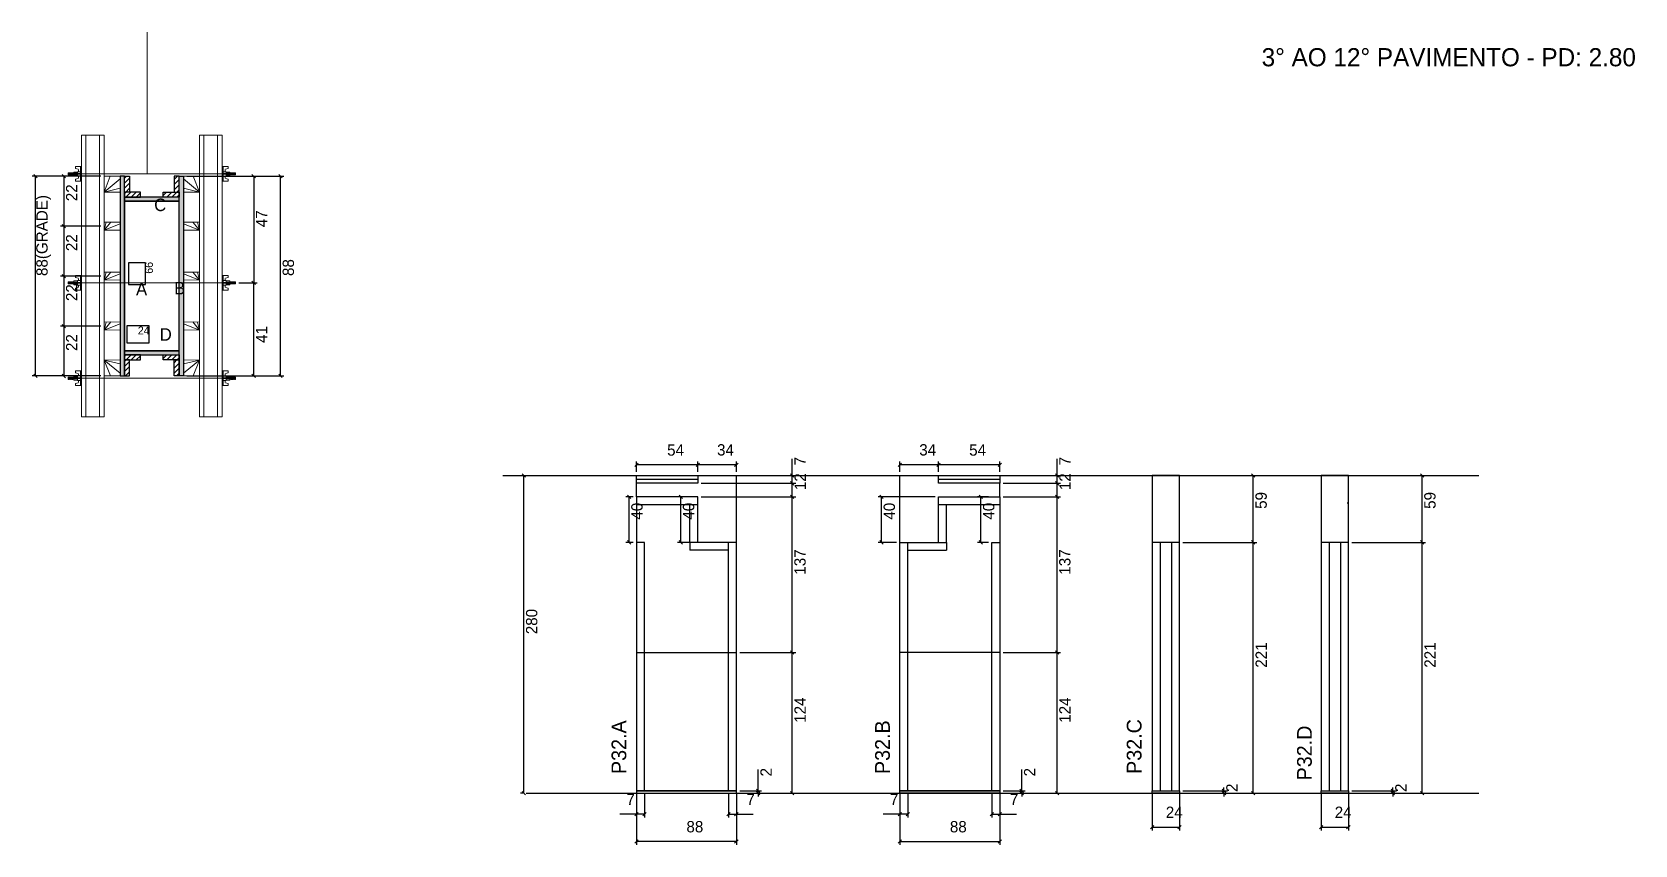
# Model space of a CAD drawing. Header units: metres. Extents: x 2672 to 4085, y 1735 to 2451.
import ezdxf

# ---------------------------------------------------------------- set-up
doc = ezdxf.new("R2010")
doc.units = ezdxf.units.M
for name, color, linetype in [('CHAPA', 7, 'Continuous'), ('COTA', 7, 'Continuous'), ('Hachura', 7, 'Continuous'), ('Madeira', 7, 'Continuous'), ('NIVEL 2° PAV.', 7, 'Continuous'), ('NOMENCLATURA', 7, 'Continuous'), ('Nível', 7, 'Continuous'), ('Painéis', 7, 'Continuous'), ('Perfil Metálico', 7, 'Continuous'), ('SARR_2.2x7', 7, 'Continuous'), ('SARRAFO', 7, 'Continuous'), ('Texto Seção', 7, 'Continuous'), ('TEXTO_GERAL', 7, 'Continuous')]:
    doc.layers.add(name, color=color, linetype=linetype)

msp = doc.modelspace()

# ---------------------------------------------------------------- hatches: boundary and pattern name
at = {"layer": 'COTA'}
h = msp.add_hatch(dxfattribs=at)
h.set_pattern_fill('AR-CONC')
h.paths.add_polyline_path([(3659.2, 2001.4), (3683.2, 2001.4), (3683.2, 2060.4), (3659.2, 2060.4), (3659.2, 2001.4)])
h = msp.add_hatch(dxfattribs=at)
h.set_pattern_fill('AR-CONC')
h.paths.add_polyline_path([(3808.1, 2001.4), (3832.1, 2001.4), (3832.1, 2060.4), (3808.1, 2060.4), (3808.1, 2001.4)])
at = {"layer": 'Hachura'}
h = msp.add_hatch(color=7, dxfattribs=at)
h.dxf.hatch_style = 1
h.paths.add_polyline_path([(2753.5, 2324.1), (2749.5, 2324.1), (2749.5, 2148.1), (2753.5, 2148.1), (2753.5, 2324.1)])
h = msp.add_hatch(dxfattribs=at)
h.set_pattern_fill('ANSI31')
h.paths.add_polyline_path([(2753.5, 2310.1), (2757.9, 2310.1), (2757.9, 2324.1), (2753.5, 2324.1), (2753.5, 2310.1)])
h = msp.add_hatch(dxfattribs=at)
h.set_pattern_fill('ANSI31')
h.paths.add_polyline_path([(2801.5, 2310.1), (2797.1, 2310.1), (2797.1, 2324.1), (2801.5, 2324.1), (2801.5, 2310.1)])
h = msp.add_hatch(color=7, dxfattribs=at)
h.dxf.hatch_style = 1
h.paths.add_polyline_path([(2801.5, 2324.1), (2805.5, 2324.1), (2805.5, 2148.1), (2801.5, 2148.1), (2801.5, 2324.1)])
h = msp.add_hatch(dxfattribs=at)
h.set_pattern_fill('ANSI31')
h.paths.add_polyline_path([(2753.5, 2305.7), (2753.5, 2310.1), (2767.5, 2310.1), (2767.5, 2305.7), (2753.5, 2305.7)])
h = msp.add_hatch(color=7, dxfattribs=at)
h.dxf.hatch_style = 1
h.paths.add_polyline_path([(2801.5, 2302.1), (2801.5, 2305.7), (2753.5, 2305.7), (2753.5, 2302.1), (2801.5, 2302.1)])
h = msp.add_hatch(color=7, dxfattribs=at)
h.dxf.hatch_style = 1
h.paths.add_polyline_path([(2801.5, 2302.1), (2801.5, 2305.7), (2753.5, 2305.7), (2753.5, 2302.1), (2801.5, 2302.1)])
h = msp.add_hatch(dxfattribs=at)
h.set_pattern_fill('ANSI31')
h.paths.add_polyline_path([(2801.5, 2305.7), (2801.5, 2310.1), (2787.5, 2310.1), (2787.5, 2305.7), (2801.5, 2305.7)])
h = msp.add_hatch(color=7, dxfattribs=at)
h.dxf.hatch_style = 1
h.paths.add_polyline_path([(2801.5, 2166.5), (2801.5, 2170.1), (2753.5, 2170.1), (2753.5, 2166.5), (2801.5, 2166.5)])
h = msp.add_hatch(color=7, dxfattribs=at)
h.dxf.hatch_style = 1
h.paths.add_polyline_path([(2801.5, 2166.5), (2801.5, 2170.1), (2753.5, 2170.1), (2753.5, 2166.5), (2801.5, 2166.5)])
h = msp.add_hatch(dxfattribs=at)
h.set_pattern_fill('ANSI31')
h.paths.add_polyline_path([(2753.5, 2162.1), (2753.5, 2166.5), (2767.5, 2166.5), (2767.5, 2162.1), (2753.5, 2162.1)])
h = msp.add_hatch(dxfattribs=at)
h.set_pattern_fill('ANSI31')
h.paths.add_polyline_path([(2753.5, 2162.1), (2757.9, 2162.1), (2757.9, 2148.1), (2753.5, 2148.1), (2753.5, 2162.1)])
h = msp.add_hatch(dxfattribs=at)
h.set_pattern_fill('ANSI31')
h.paths.add_polyline_path([(2801.5, 2162.1), (2801.5, 2166.5), (2787.5, 2166.5), (2787.5, 2162.1), (2801.5, 2162.1)])
h = msp.add_hatch(dxfattribs=at)
h.set_pattern_fill('ANSI31')
h.paths.add_polyline_path([(2801.5, 2162.1), (2797.1, 2162.1), (2797.1, 2148.1), (2801.5, 2148.1), (2801.5, 2162.1)])

# ---------------------------------------------------------------- linework, layer by layer
at = {"layer": 'CHAPA', "color": 1, "lineweight": 25}
for points in [[(2753.5, 2324.1), (2749.5, 2324.1), (2749.5, 2148.1), (2753.5, 2148.1)], [(2753.5, 2324.1), (2749.5, 2324.1), (2749.5, 2148.1), (2753.5, 2148.1)], [(2801.5, 2324.1), (2805.5, 2324.1), (2805.5, 2148.1), (2801.5, 2148.1)], [(2801.5, 2324.1), (2805.5, 2324.1), (2805.5, 2148.1), (2801.5, 2148.1)], [(2801.5, 2302.1), (2801.5, 2305.7), (2753.5, 2305.7), (2753.5, 2302.1)], [(2801.5, 2302.1), (2801.5, 2305.7), (2753.5, 2305.7), (2753.5, 2302.1)], [(2801.5, 2166.5), (2801.5, 2170.1), (2753.5, 2170.1), (2753.5, 2166.5)], [(2801.5, 2166.5), (2801.5, 2170.1), (2753.5, 2170.1), (2753.5, 2166.5)]]:
    msp.add_lwpolyline(points, close=True, dxfattribs=at)
at = {"layer": 'COTA', "color": 241, "lineweight": 25}
for p, q in [((2732.5, 2324.1), (2672, 2324.1)), ((2675, 2148.1), (2675, 2324.1)), ((2732.5, 2324), (2696.9, 2324)), ((2699.9, 2324), (2699.9, 2280)), ((2808.5, 2324.1), (2893.9, 2324.1)), ((2842.5, 2324.1), (2870.3, 2324.1)), ((2867.3, 2324.1), (2867.3, 2230.1)), ((2890.9, 2148.1), (2890.9, 2324.1)), ((2732.5, 2280), (2696.9, 2280)), ((2732.5, 2280), (2696.9, 2280)), ((2699.9, 2280), (2699.9, 2236)), ((2732.5, 2236), (2696.9, 2236)), ((2732.5, 2236), (2696.9, 2236)), ((2699.9, 2236), (2699.9, 2192)), ((2854.3, 2230.1), (2870.3, 2230.1)), ((2854.3, 2230.1), (2870.3, 2230.1)), ((2867.3, 2148.1), (2867.3, 2230.1)), ((2732.5, 2192), (2696.9, 2192)), ((2732.5, 2192), (2696.9, 2192)), ((2699.9, 2192), (2699.9, 2148)), ((2732.5, 2148.1), (2672, 2148.1)), ((2732.5, 2148), (2696.9, 2148)), ((2808.5, 2148.1), (2893.9, 2148.1)), ((2842.5, 2148.1), (2870.3, 2148.1)), ((3204.7, 2041.4), (3204.7, 2053.4)), ((3258.7, 2060.4), (3292.7, 2060.4)), ((3292.7, 2001.4), (3292.7, 2060.4)), ((3436.9, 2001.4), (3436.9, 2060.4)), ((3436.9, 2060.4), (3470.9, 2060.4)), ((3524.9, 2041.4), (3524.9, 2053.4)), ((3517.9, 2001.4), (3524.9, 2001.4))]:
    msp.add_line(p, q, dxfattribs=at)
at = {"layer": 'COTA', "color": 0, "lineweight": 25}
for p, q in [((2676.5, 2322.6), (2673.5, 2325.6)), ((2701.4, 2322.5), (2698.4, 2325.5)), ((2868.8, 2322.6), (2865.8, 2325.6)), ((2892.4, 2322.6), (2889.4, 2325.6)), ((2698.4, 2281.5), (2701.4, 2278.5)), ((2701.4, 2278.5), (2698.4, 2281.5)), ((2698.4, 2237.5), (2701.4, 2234.5)), ((2701.4, 2234.5), (2698.4, 2237.5)), ((2868.8, 2228.6), (2865.8, 2231.6)), ((2865.8, 2231.6), (2868.8, 2228.6)), ((2698.4, 2193.5), (2701.4, 2190.5)), ((2701.4, 2190.5), (2698.4, 2193.5)), ((2673.5, 2149.6), (2676.5, 2146.6)), ((2698.4, 2149.5), (2701.4, 2146.5)), ((2865.8, 2149.6), (2868.8, 2146.6)), ((2889.4, 2149.6), (2892.4, 2146.6)), ((3206.2, 2071.2), (3203.2, 2068.2)), ((3257.2, 2068.2), (3260.2, 2071.2)), ((3260.2, 2071.2), (3257.2, 2068.2)), ((3291.2, 2068.2), (3294.2, 2071.2)), ((3438.4, 2071.2), (3435.4, 2068.2)), ((3469.4, 2068.2), (3472.4, 2071.2)), ((3472.4, 2071.2), (3469.4, 2068.2)), ((3523.4, 2068.2), (3526.4, 2071.2)), ((3343.5, 2058.9), (3340.5, 2061.9)), ((3343.5, 2051.9), (3340.5, 2054.9)), ((3340.5, 2054.9), (3343.5, 2051.9)), ((3576.9, 2058.9), (3573.9, 2061.9)), ((3576.9, 2051.9), (3573.9, 2054.9)), ((3573.9, 2054.9), (3576.9, 2051.9)), ((3749.8, 2058.9), (3746.8, 2061.9)), ((3898.7, 2058.9), (3895.7, 2061.9)), ((3199.7, 2039.9), (3196.7, 2042.9)), ((3245.2, 2039.9), (3242.2, 2042.9)), ((3343.5, 2039.9), (3340.5, 2042.9)), ((3340.5, 2042.9), (3343.5, 2039.9)), ((3422.2, 2039.9), (3419.2, 2042.9)), ((3509.7, 2039.9), (3506.7, 2042.9)), ((3576.9, 2039.9), (3573.9, 2042.9)), ((3573.9, 2042.9), (3576.9, 2039.9)), ((3196.7, 2002.9), (3199.7, 1999.9)), ((3242.2, 2002.9), (3245.2, 1999.9)), ((3419.2, 2002.9), (3422.2, 1999.9)), ((3506.7, 2002.9), (3509.7, 1999.9)), ((3746.8, 2002.9), (3749.8, 1999.9)), ((3749.8, 1999.9), (3746.8, 2002.9)), ((3895.7, 2002.9), (3898.7, 1999.9)), ((3898.7, 1999.9), (3895.7, 2002.9)), ((3340.5, 1905.9), (3343.5, 1902.9)), ((3343.5, 1902.9), (3340.5, 1905.9)), ((3573.9, 1905.9), (3576.9, 1902.9)), ((3576.9, 1902.9), (3573.9, 1905.9)), ((3310.4, 1783.9), (3313.4, 1780.9)), ((3313.4, 1778.9), (3310.4, 1781.9)), ((3340.5, 1781.9), (3343.5, 1778.9)), ((3542.7, 1783.9), (3545.7, 1780.9)), ((3545.7, 1778.9), (3542.7, 1781.9)), ((3573.9, 1781.9), (3576.9, 1778.9)), ((3721, 1783.9), (3724, 1780.9)), ((3724, 1778.9), (3721, 1781.9)), ((3746.8, 1781.9), (3749.8, 1778.9)), ((3869.9, 1783.9), (3872.9, 1780.9)), ((3872.9, 1778.9), (3869.9, 1781.9)), ((3895.7, 1781.9), (3898.7, 1778.9)), ((3206.2, 1763.3), (3203.2, 1760.3)), ((3210.2, 1760.3), (3213.2, 1763.3)), ((3287.2, 1763.3), (3284.2, 1760.3)), ((3291.2, 1760.3), (3294.2, 1763.3)), ((3438.4, 1763.3), (3435.4, 1760.3)), ((3442.4, 1760.3), (3445.4, 1763.3)), ((3519.4, 1763.3), (3516.4, 1760.3)), ((3523.4, 1760.3), (3526.4, 1763.3)), ((3660.7, 1752), (3657.7, 1749)), ((3681.7, 1749), (3684.7, 1752)), ((3809.6, 1752), (3806.6, 1749)), ((3830.6, 1749), (3833.6, 1752)), ((3206.2, 1739.2), (3203.2, 1736.2)), ((3291.2, 1736.2), (3294.2, 1739.2)), ((3438.4, 1739.2), (3435.4, 1736.2)), ((3523.4, 1736.2), (3526.4, 1739.2))]:
    msp.add_line(p, q, dxfattribs=at)
at = {"layer": 'COTA', "color": 180, "lineweight": 25}
for p, q in [((2772, 2247.6), (2757, 2247.6)), ((2757, 2247.6), (2757, 2228.6)), ((2772, 2228.6), (2772, 2247.6)), ((2757, 2228.6), (2772, 2228.6)), ((2775.1, 2192.1), (2755.4, 2192.1)), ((2755.4, 2192.1), (2755.4, 2177.1)), ((2775.1, 2177.1), (2775.1, 2192.1)), ((2755.4, 2177.1), (2775.1, 2177.1))]:
    msp.add_line(p, q, dxfattribs=at)
at = {"layer": 'COTA', "color": 4, "lineweight": 25}
for p, q in [((3204.7, 2063.4), (3204.7, 2072.7)), ((3258.7, 2069.7), (3204.7, 2069.7)), ((3258.7, 2063.4), (3258.7, 2072.7)), ((3258.7, 2063.4), (3258.7, 2072.7)), ((3292.7, 2069.7), (3258.7, 2069.7)), ((3292.7, 2063.4), (3292.7, 2072.7)), ((3342, 2060.4), (3342, 2075.1)), ((3436.9, 2063.4), (3436.9, 2072.7)), ((3470.9, 2069.7), (3436.9, 2069.7)), ((3470.9, 2063.4), (3470.9, 2072.7)), ((3470.9, 2063.4), (3470.9, 2072.7)), ((3524.9, 2069.7), (3470.9, 2069.7)), ((3524.9, 2063.4), (3524.9, 2072.7)), ((3575.4, 2060.4), (3575.4, 2075.1)), ((3261.7, 2053.4), (3345, 2053.4)), ((3261.7, 2053.4), (3345, 2053.4)), ((3295.7, 2060.4), (3345, 2060.4)), ((3342, 2053.4), (3342, 2060.4)), ((3342, 2041.4), (3342, 2053.4)), ((3527.9, 2060.4), (3578.4, 2060.4)), ((3527.9, 2053.4), (3578.4, 2053.4)), ((3527.9, 2053.4), (3578.4, 2053.4)), ((3575.4, 2053.4), (3575.4, 2060.4)), ((3575.4, 2041.4), (3575.4, 2053.4)), ((3686.2, 2060.4), (3751.3, 2060.4)), ((3748.3, 2001.4), (3748.3, 2060.4)), ((3835.1, 2060.4), (3900.2, 2060.4)), ((3897.2, 2001.4), (3897.2, 2060.4)), ((3201.7, 2041.4), (3195.2, 2041.4)), ((3198.2, 2001.4), (3198.2, 2041.4)), ((3255.7, 2041.4), (3240.7, 2041.4)), ((3243.7, 2001.4), (3243.7, 2041.4)), ((3261.7, 2041.4), (3345, 2041.4)), ((3261.7, 2041.4), (3345, 2041.4)), ((3342, 1904.4), (3342, 2041.4)), ((3467.9, 2041.4), (3417.7, 2041.4)), ((3420.7, 2001.4), (3420.7, 2041.4)), ((3514.9, 2041.4), (3505.2, 2041.4)), ((3508.2, 2001.4), (3508.2, 2041.4)), ((3527.9, 2041.4), (3578.4, 2041.4)), ((3527.9, 2041.4), (3578.4, 2041.4)), ((3575.4, 1904.4), (3575.4, 2041.4)), ((3201.7, 2001.4), (3195.2, 2001.4)), ((3255.7, 2001.4), (3240.7, 2001.4)), ((3433.9, 2001.4), (3417.7, 2001.4)), ((3514.9, 2001.4), (3505.2, 2001.4)), ((3686.2, 2001.4), (3751.3, 2001.4)), ((3686.2, 2001.4), (3751.3, 2001.4)), ((3748.3, 1780.4), (3748.3, 2001.4)), ((3835.1, 2001.4), (3900.2, 2001.4)), ((3835.1, 2001.4), (3900.2, 2001.4)), ((3897.2, 1780.4), (3897.2, 2001.4)), ((3295.7, 1904.4), (3345, 1904.4)), ((3295.7, 1904.4), (3345, 1904.4)), ((3342, 1780.4), (3342, 1904.4)), ((3527.9, 1904.4), (3578.4, 1904.4)), ((3527.9, 1904.4), (3578.4, 1904.4)), ((3575.4, 1780.4), (3575.4, 1904.4)), ((3311.9, 1782.4), (3311.9, 1801.2)), ((3544.2, 1782.4), (3544.2, 1801.2)), ((3295.7, 1782.4), (3314.9, 1782.4)), ((3295.7, 1780.4), (3314.9, 1780.4)), ((3295.7, 1780.4), (3345, 1780.4)), ((3311.9, 1780.4), (3311.9, 1782.4)), ((3311.9, 1780.4), (3311.9, 1777.4)), ((3527.9, 1782.4), (3547.2, 1782.4)), ((3527.9, 1780.4), (3547.2, 1780.4)), ((3527.9, 1780.4), (3578.4, 1780.4)), ((3544.2, 1780.4), (3544.2, 1782.4)), ((3544.2, 1780.4), (3544.2, 1777.4)), ((3686.2, 1782.4), (3725.5, 1782.4)), ((3686.2, 1780.4), (3725.5, 1780.4)), ((3686.2, 1780.4), (3751.3, 1780.4)), ((3722.5, 1782.4), (3722.5, 1785.4)), ((3722.5, 1780.4), (3722.5, 1782.4)), ((3722.5, 1780.4), (3722.5, 1777.4)), ((3835.1, 1782.4), (3874.4, 1782.4)), ((3835.1, 1780.4), (3874.4, 1780.4)), ((3835.1, 1780.4), (3900.2, 1780.4)), ((3871.4, 1782.4), (3871.4, 1785.4)), ((3871.4, 1780.4), (3871.4, 1782.4)), ((3871.4, 1780.4), (3871.4, 1777.4)), ((3204.7, 1779.4), (3204.7, 1734.7)), ((3204.7, 1777.4), (3204.7, 1758.8)), ((3211.7, 1779.4), (3211.7, 1758.8)), ((3285.7, 1779.4), (3285.7, 1758.8)), ((3292.7, 1779.4), (3292.7, 1734.7)), ((3292.7, 1777.4), (3292.7, 1758.8)), ((3436.9, 1779.4), (3436.9, 1734.7)), ((3436.9, 1777.4), (3436.9, 1758.8)), ((3443.9, 1779.4), (3443.9, 1758.8)), ((3517.9, 1779.4), (3517.9, 1758.8)), ((3524.9, 1779.4), (3524.9, 1734.7)), ((3524.9, 1777.4), (3524.9, 1758.8)), ((3659.2, 1779.4), (3659.2, 1747.5)), ((3683.2, 1779.4), (3683.2, 1747.5)), ((3808.1, 1779.4), (3808.1, 1747.5)), ((3832.1, 1779.4), (3832.1, 1747.5)), ((3204.7, 1761.8), (3190, 1761.8)), ((3211.7, 1761.8), (3204.7, 1761.8)), ((3285.7, 1761.8), (3292.7, 1761.8)), ((3292.7, 1761.8), (3307.4, 1761.8)), ((3436.9, 1761.8), (3422.2, 1761.8)), ((3443.9, 1761.8), (3436.9, 1761.8)), ((3517.9, 1761.8), (3524.9, 1761.8)), ((3524.9, 1761.8), (3539.7, 1761.8)), ((3292.7, 1737.7), (3204.7, 1737.7)), ((3436.9, 1737.7), (3524.9, 1737.7)), ((3659.2, 1750.5), (3683.2, 1750.5)), ((3808.1, 1750.5), (3832.1, 1750.5))]:
    msp.add_line(p, q, dxfattribs=at)
at = {"layer": 'COTA', "color": 241, "lineweight": 25}
for points in [[(3683.2, 2001.4), (3683.2, 2060.4), (3659.2, 2060.4), (3659.2, 2001.4)], [(3832.1, 2001.4), (3832.1, 2060.4), (3808.1, 2060.4), (3808.1, 2001.4)]]:
    msp.add_lwpolyline(points, dxfattribs=at)
at = {"layer": 'Hachura', "color": 0, "lineweight": 9}
for p, q in [((2715.5, 2332.5), (2710.4, 2332.5)), ((2710.4, 2332.5), (2710.4, 2330.8)), ((2714.6, 2332.5), (2714.6, 2319.6)), ((2714.6, 2332.5), (2714.6, 2327.4)), ((2714.6, 2332.4), (2715.5, 2332.4)), ((2714.6, 2332.2), (2715.5, 2332.2)), ((2714.6, 2331.8), (2715.5, 2331.8)), ((2714.6, 2331.4), (2715.5, 2331.4)), ((2715.5, 2319.6), (2715.5, 2332.5)), ((2839.5, 2319.6), (2839.5, 2332.5)), ((2839.5, 2332.5), (2844.7, 2332.5)), ((2840.5, 2332.4), (2839.5, 2332.4)), ((2840.5, 2332.2), (2839.5, 2332.2)), ((2840.5, 2331.8), (2839.5, 2331.8)), ((2840.5, 2331.4), (2839.5, 2331.4)), ((2840.4, 2332.5), (2840.4, 2319.6)), ((2840.4, 2332.5), (2840.4, 2327.4)), ((2844.7, 2332.5), (2844.7, 2330.8)), ((2704.1, 2327.1), (2703.7, 2326.8)), ((2703.7, 2326.8), (2703.7, 2325.5)), ((2704.1, 2325.2), (2703.7, 2325.5)), ((2704.4, 2327.1), (2704.1, 2327.1)), ((2704.1, 2325.2), (2704.1, 2327.1)), ((2704.7, 2325.2), (2704.1, 2326.5)), ((2704.6, 2325.1), (2704.1, 2326.2)), ((2704.1, 2325.7), (2704.4, 2325)), ((2704.1, 2325.4), (2704.2, 2325.2)), ((2704.4, 2327.1), (2705.3, 2325.2)), ((2704.4, 2327.1), (2705.3, 2325.2)), ((2704.5, 2327.2), (2705.6, 2325)), ((2705.8, 2325.1), (2704.7, 2327.2)), ((2704.7, 2325.2), (2705.3, 2325.2)), ((2705.5, 2327.1), (2704.9, 2327.1)), ((2705.9, 2325.2), (2704.9, 2327.1)), ((2705.5, 2327.1), (2706.5, 2325.2)), ((2705.6, 2327.2), (2706.7, 2325)), ((2706.9, 2325.1), (2705.9, 2327.2)), ((2706.5, 2325.2), (2705.9, 2325.2)), ((2706.7, 2327.1), (2706.1, 2327.1)), ((2707, 2325.2), (2706.1, 2327.1)), ((2706.3, 2327.1), (2706.1, 2327.1)), ((2706.7, 2327.1), (2707.7, 2325.2)), ((2706.8, 2327.2), (2707.9, 2325)), ((2708.1, 2325.1), (2707, 2327.2)), ((2707.2, 2325.2), (2707, 2325.2)), ((2707.9, 2327.1), (2707.2, 2327.1)), ((2708.2, 2325.2), (2707.2, 2327.1)), ((2707.2, 2325.2), (2707.7, 2325.2)), ((2707.9, 2327.1), (2708.8, 2325.2)), ((2708.8, 2325.9), (2708.2, 2327.2)), ((2708.2, 2325.2), (2708.8, 2325.2)), ((2708.8, 2326.2), (2708.4, 2327.1)), ((2708.8, 2327.1), (2708.4, 2327.1)), ((2708.8, 2324.4), (2708.8, 2327.7)), ((2708.8, 2327.7), (2712, 2327.7)), ((2708.8, 2326.7), (2712, 2326.7)), ((2708.8, 2325.2), (2712, 2325.2)), ((2712, 2324.4), (2708.8, 2324.4)), ((2708.9, 2324.4), (2708.9, 2327.7)), ((2710.4, 2330.8), (2712.6, 2330.3)), ((2710.4, 2321.3), (2712.6, 2321.9)), ((2710.4, 2319.6), (2710.4, 2321.3)), ((2714.6, 2319.6), (2710.4, 2319.6)), ((2712, 2328), (2712, 2324.1)), ((2714.6, 2328), (2712, 2328)), ((2712, 2324.1), (2712, 2324.4)), ((2712, 2324.1), (2712, 2324.4)), ((2712, 2324.1), (2714.6, 2324.1)), ((2714.6, 2326.4), (2712.6, 2326.4)), ((2712.6, 2325.9), (2714.6, 2325.9)), ((2712.8, 2329.9), (2712.8, 2328)), ((2712.8, 2322.2), (2712.8, 2324.1)), ((2714.6, 2330.5), (2715.5, 2330.5)), ((2714.6, 2329.1), (2715.5, 2329.1)), ((2714.6, 2326.1), (2714.6, 2328)), ((2714.6, 2327.4), (2714.6, 2326.7)), ((2714.6, 2326.1), (2715.5, 2326.1)), ((2714.6, 2323), (2715.5, 2323)), ((2714.6, 2321.6), (2715.5, 2321.6)), ((2714.6, 2320.8), (2715.5, 2320.8)), ((2714.6, 2320.3), (2715.5, 2320.3)), ((2714.6, 2320), (2715.5, 2320)), ((2714.6, 2319.8), (2715.5, 2319.8)), ((2714.6, 2319.6), (2715.5, 2319.6)), ((2714.9, 2327), (2714.7, 2327)), ((2714.8, 2325.1), (2715.2, 2325.1)), ((2715.4, 2327), (2714.9, 2327)), ((2715.5, 2320.6), (2715.5, 2328.4)), ((2840.5, 2330.5), (2839.5, 2330.5)), ((2840.5, 2329.1), (2839.5, 2329.1)), ((2839.5, 2320.6), (2839.5, 2328.4)), ((2840.4, 2326.1), (2839.5, 2326.1)), ((2840.5, 2323), (2839.5, 2323)), ((2840.5, 2321.6), (2839.5, 2321.6)), ((2840.5, 2320.8), (2839.5, 2320.8)), ((2840.5, 2320.3), (2839.5, 2320.3)), ((2840.5, 2320), (2839.5, 2320)), ((2840.5, 2319.8), (2839.5, 2319.8)), ((2840.4, 2319.6), (2839.5, 2319.6)), ((2839.7, 2327), (2840.1, 2327)), ((2840.3, 2325.1), (2839.9, 2325.1)), ((2840.1, 2327), (2840.3, 2327)), ((2840.4, 2326.1), (2840.4, 2328)), ((2840.4, 2328), (2843, 2328)), ((2840.4, 2327.4), (2840.4, 2326.7)), ((2840.4, 2326.4), (2842.4, 2326.4)), ((2842.4, 2325.9), (2840.4, 2325.9)), ((2843, 2324.1), (2840.4, 2324.1)), ((2840.4, 2319.6), (2844.7, 2319.6)), ((2842.2, 2329.9), (2842.2, 2328)), ((2842.2, 2322.2), (2842.2, 2324.1)), ((2844.7, 2330.8), (2842.5, 2330.3)), ((2844.7, 2321.3), (2842.5, 2321.9)), ((2843, 2328), (2843, 2324.1)), ((2846.2, 2327.7), (2843, 2327.7)), ((2846.2, 2326.7), (2843, 2326.7)), ((2846.2, 2325.2), (2843, 2325.2)), ((2843, 2324.4), (2846.2, 2324.4)), ((2843, 2324.1), (2843, 2324.4)), ((2843, 2324.1), (2843, 2324.4)), ((2844.7, 2319.6), (2844.7, 2321.3)), ((2846.2, 2324.4), (2846.2, 2327.7)), ((2846.2, 2324.4), (2846.2, 2327.7)), ((2846.2, 2325.9), (2846.9, 2327.2)), ((2847.2, 2327.1), (2846.2, 2325.2)), ((2846.2, 2326.2), (2846.7, 2327.1)), ((2846.2, 2327.1), (2846.7, 2327.1)), ((2846.9, 2325.2), (2846.2, 2325.2)), ((2846.9, 2325.2), (2847.9, 2327.1)), ((2847, 2325.1), (2848, 2327.2)), ((2848.3, 2327.2), (2847.2, 2325)), ((2847.2, 2327.1), (2847.9, 2327.1)), ((2848.4, 2327.1), (2847.4, 2325.2)), ((2847.8, 2325.2), (2847.4, 2325.2)), ((2847.8, 2325.2), (2848, 2325.2)), ((2848, 2325.2), (2849, 2327.1)), ((2848.1, 2325.1), (2849.2, 2327.2)), ((2849.4, 2327.2), (2848.4, 2325)), ((2848.4, 2327.1), (2849, 2327.1)), ((2849.5, 2327.1), (2848.6, 2325.2)), ((2848.6, 2325.2), (2849.2, 2325.2)), ((2848.8, 2327.1), (2849, 2327.1)), ((2849.2, 2325.2), (2850.2, 2327.1)), ((2849.3, 2325.1), (2850.4, 2327.2)), ((2850.6, 2327.2), (2849.5, 2325)), ((2849.5, 2327.1), (2850.2, 2327.1)), ((2850.7, 2327.1), (2849.7, 2325.2)), ((2850.7, 2327.1), (2849.7, 2325.2)), ((2850.4, 2325.2), (2849.7, 2325.2)), ((2850.4, 2325.2), (2851, 2326.5)), ((2850.4, 2325.1), (2851, 2326.2)), ((2850.7, 2327.1), (2851, 2327.1)), ((2851, 2325.7), (2850.7, 2325)), ((2851, 2325.4), (2850.9, 2325.2)), ((2851, 2327.1), (2851.3, 2326.8)), ((2851, 2325.2), (2851, 2327.1)), ((2851, 2325.2), (2851.3, 2325.5)), ((2851.3, 2326.8), (2851.3, 2325.5)), ((2715.5, 2236.5), (2710.4, 2236.5)), ((2710.4, 2236.5), (2710.4, 2234.8)), ((2710.4, 2234.8), (2712.6, 2234.3)), ((2712.8, 2233.9), (2712.8, 2232)), ((2714.6, 2236.5), (2714.6, 2223.6)), ((2714.6, 2236.5), (2714.6, 2231.4)), ((2714.6, 2236.4), (2715.5, 2236.4)), ((2714.6, 2236.2), (2715.5, 2236.2)), ((2714.6, 2235.8), (2715.5, 2235.8)), ((2714.6, 2235.4), (2715.5, 2235.4)), ((2714.6, 2234.5), (2715.5, 2234.5)), ((2714.6, 2233.1), (2715.5, 2233.1)), ((2715.5, 2223.6), (2715.5, 2236.5)), ((2715.5, 2224.6), (2715.5, 2232.4)), ((2839.5, 2223.6), (2839.5, 2236.5)), ((2839.5, 2236.5), (2844.7, 2236.5)), ((2840.5, 2236.4), (2839.5, 2236.4)), ((2840.5, 2236.2), (2839.5, 2236.2)), ((2840.5, 2235.8), (2839.5, 2235.8)), ((2840.5, 2235.4), (2839.5, 2235.4)), ((2840.5, 2234.5), (2839.5, 2234.5)), ((2840.5, 2233.1), (2839.5, 2233.1)), ((2839.5, 2224.6), (2839.5, 2232.4)), ((2840.4, 2236.5), (2840.4, 2223.6)), ((2840.4, 2236.5), (2840.4, 2231.4)), ((2842.2, 2233.9), (2842.2, 2232)), ((2844.7, 2234.8), (2842.5, 2234.3)), ((2844.7, 2236.5), (2844.7, 2234.8)), ((2704.1, 2231.1), (2703.7, 2230.8)), ((2703.7, 2230.8), (2703.7, 2229.5)), ((2704.1, 2229.2), (2703.7, 2229.5)), ((2704.4, 2231.1), (2704.1, 2231.1)), ((2704.1, 2229.2), (2704.1, 2231.1)), ((2704.7, 2229.2), (2704.1, 2230.4)), ((2704.6, 2229.1), (2704.1, 2230.2)), ((2704.1, 2229.7), (2704.4, 2229)), ((2704.1, 2229.4), (2704.2, 2229.2)), ((2704.4, 2231.1), (2705.3, 2229.2)), ((2704.4, 2231.1), (2705.3, 2229.2)), ((2704.5, 2231.2), (2705.6, 2229)), ((2705.8, 2229.1), (2704.7, 2231.2)), ((2704.7, 2229.2), (2705.3, 2229.2)), ((2705.5, 2231.1), (2704.9, 2231.1)), ((2705.9, 2229.2), (2704.9, 2231.1)), ((2705.5, 2231.1), (2706.5, 2229.2)), ((2705.6, 2231.2), (2706.7, 2229)), ((2706.9, 2229.1), (2705.9, 2231.2)), ((2706.5, 2229.2), (2705.9, 2229.2)), ((2706.7, 2231.1), (2706.1, 2231.1)), ((2707, 2229.2), (2706.1, 2231.1)), ((2706.3, 2231.1), (2706.1, 2231.1)), ((2706.7, 2231.1), (2707.7, 2229.2)), ((2706.8, 2231.2), (2707.9, 2229)), ((2708.1, 2229.1), (2707, 2231.2)), ((2707.2, 2229.2), (2707, 2229.2)), ((2707.9, 2231.1), (2707.2, 2231.1)), ((2708.2, 2229.2), (2707.2, 2231.1)), ((2707.2, 2229.2), (2707.7, 2229.2)), ((2707.9, 2231.1), (2708.8, 2229.2)), ((2708.8, 2229.9), (2708.2, 2231.2)), ((2708.2, 2229.2), (2708.8, 2229.2)), ((2708.8, 2230.2), (2708.4, 2231.1)), ((2708.8, 2231.1), (2708.4, 2231.1)), ((2708.8, 2228.4), (2708.8, 2231.7)), ((2708.8, 2231.7), (2712, 2231.7)), ((2708.8, 2230.7), (2712, 2230.7)), ((2708.8, 2229.2), (2712, 2229.2)), ((2712, 2228.4), (2708.8, 2228.4)), ((2708.9, 2228.4), (2708.9, 2231.7)), ((2710.4, 2225.3), (2712.6, 2225.9)), ((2710.4, 2223.6), (2710.4, 2225.3)), ((2714.6, 2223.6), (2710.4, 2223.6)), ((2712, 2232), (2712, 2228.1)), ((2714.6, 2232), (2712, 2232)), ((2712, 2228.1), (2712, 2228.4)), ((2712, 2228.1), (2712, 2228.4)), ((2712, 2228.1), (2714.6, 2228.1)), ((2714.6, 2230.4), (2712.6, 2230.4)), ((2712.6, 2229.9), (2714.6, 2229.9)), ((2712.8, 2226.2), (2712.8, 2228.1)), ((2714.6, 2230.1), (2714.6, 2232)), ((2714.6, 2231.4), (2714.6, 2230.7)), ((2714.6, 2230.1), (2715.5, 2230.1)), ((2714.6, 2227), (2715.5, 2227)), ((2714.6, 2225.6), (2715.5, 2225.6)), ((2714.6, 2224.8), (2715.5, 2224.8)), ((2714.6, 2224.3), (2715.5, 2224.3)), ((2714.6, 2224), (2715.5, 2224)), ((2714.6, 2223.8), (2715.5, 2223.8)), ((2714.6, 2223.6), (2715.5, 2223.6)), ((2714.9, 2231), (2714.7, 2231)), ((2714.8, 2229.1), (2715.2, 2229.1)), ((2715.4, 2231), (2714.9, 2231)), ((2840.4, 2230.1), (2839.5, 2230.1)), ((2840.5, 2227), (2839.5, 2227)), ((2840.5, 2225.6), (2839.5, 2225.6)), ((2840.5, 2224.8), (2839.5, 2224.8)), ((2840.5, 2224.3), (2839.5, 2224.3)), ((2840.5, 2224), (2839.5, 2224)), ((2840.5, 2223.8), (2839.5, 2223.8)), ((2840.4, 2223.6), (2839.5, 2223.6)), ((2839.7, 2231), (2840.1, 2231)), ((2840.3, 2229.1), (2839.9, 2229.1)), ((2840.1, 2231), (2840.3, 2231)), ((2840.4, 2230.1), (2840.4, 2232)), ((2840.4, 2232), (2843, 2232)), ((2840.4, 2231.4), (2840.4, 2230.7)), ((2840.4, 2230.4), (2842.4, 2230.4)), ((2842.4, 2229.9), (2840.4, 2229.9)), ((2843, 2228.1), (2840.4, 2228.1)), ((2840.4, 2223.6), (2844.7, 2223.6)), ((2842.2, 2226.2), (2842.2, 2228.1)), ((2844.7, 2225.3), (2842.5, 2225.9)), ((2843, 2232), (2843, 2228.1)), ((2846.2, 2231.7), (2843, 2231.7)), ((2846.2, 2230.7), (2843, 2230.7)), ((2846.2, 2229.2), (2843, 2229.2)), ((2843, 2228.4), (2846.2, 2228.4)), ((2843, 2228.1), (2843, 2228.4)), ((2843, 2228.1), (2843, 2228.4)), ((2844.7, 2223.6), (2844.7, 2225.3)), ((2846.2, 2228.4), (2846.2, 2231.7)), ((2846.2, 2228.4), (2846.2, 2231.7)), ((2846.2, 2229.9), (2846.9, 2231.2)), ((2847.2, 2231.1), (2846.2, 2229.2)), ((2846.2, 2230.2), (2846.7, 2231.1)), ((2846.2, 2231.1), (2846.7, 2231.1)), ((2846.9, 2229.2), (2846.2, 2229.2)), ((2846.9, 2229.2), (2847.9, 2231.1)), ((2847, 2229.1), (2848, 2231.2)), ((2848.3, 2231.2), (2847.2, 2229)), ((2847.2, 2231.1), (2847.9, 2231.1)), ((2848.4, 2231.1), (2847.4, 2229.2)), ((2847.8, 2229.2), (2847.4, 2229.2)), ((2847.8, 2229.2), (2848, 2229.2)), ((2848, 2229.2), (2849, 2231.1)), ((2848.1, 2229.1), (2849.2, 2231.2)), ((2849.4, 2231.2), (2848.4, 2229)), ((2848.4, 2231.1), (2849, 2231.1)), ((2849.5, 2231.1), (2848.6, 2229.2)), ((2848.6, 2229.2), (2849.2, 2229.2)), ((2848.8, 2231.1), (2849, 2231.1)), ((2849.2, 2229.2), (2850.2, 2231.1)), ((2849.3, 2229.1), (2850.4, 2231.2)), ((2850.6, 2231.2), (2849.5, 2229)), ((2849.5, 2231.1), (2850.2, 2231.1)), ((2850.7, 2231.1), (2849.7, 2229.2)), ((2850.7, 2231.1), (2849.7, 2229.2)), ((2850.4, 2229.2), (2849.7, 2229.2)), ((2850.4, 2229.2), (2851, 2230.4)), ((2850.4, 2229.1), (2851, 2230.2)), ((2850.7, 2231.1), (2851, 2231.1)), ((2851, 2229.7), (2850.7, 2229)), ((2851, 2229.4), (2850.9, 2229.2)), ((2851, 2231.1), (2851.3, 2230.8)), ((2851, 2229.2), (2851, 2231.1)), ((2851, 2229.2), (2851.3, 2229.5)), ((2851.3, 2230.8), (2851.3, 2229.5)), ((2708.8, 2147.7), (2708.8, 2144.4)), ((2712, 2147.7), (2708.8, 2147.7)), ((2708.9, 2147.7), (2708.9, 2144.4)), ((2714.6, 2152.5), (2710.4, 2152.5)), ((2710.4, 2152.5), (2710.4, 2150.8)), ((2710.4, 2150.8), (2712.6, 2150.3)), ((2712, 2144.1), (2712, 2148)), ((2712, 2148), (2714.6, 2148)), ((2712, 2148), (2712, 2147.7)), ((2712, 2148), (2712, 2147.7)), ((2712.8, 2149.9), (2712.8, 2148)), ((2714.6, 2139.6), (2714.6, 2152.5)), ((2714.6, 2152.5), (2715.5, 2152.5)), ((2714.6, 2152.4), (2715.5, 2152.4)), ((2714.6, 2152.2), (2715.5, 2152.2)), ((2714.6, 2151.8), (2715.5, 2151.8)), ((2714.6, 2151.4), (2715.5, 2151.4)), ((2714.6, 2150.5), (2715.5, 2150.5)), ((2714.6, 2149.1), (2715.5, 2149.1)), ((2715.5, 2152.5), (2715.5, 2139.6)), ((2715.5, 2151.6), (2715.5, 2143.7)), ((2839.5, 2152.5), (2839.5, 2139.6)), ((2840.4, 2152.5), (2839.5, 2152.5)), ((2840.5, 2152.4), (2839.5, 2152.4)), ((2840.5, 2152.2), (2839.5, 2152.2)), ((2840.5, 2151.8), (2839.5, 2151.8)), ((2839.5, 2151.6), (2839.5, 2143.7)), ((2840.5, 2151.4), (2839.5, 2151.4)), ((2840.5, 2150.5), (2839.5, 2150.5)), ((2840.5, 2149.1), (2839.5, 2149.1)), ((2840.4, 2139.6), (2840.4, 2152.5)), ((2840.4, 2152.5), (2844.7, 2152.5)), ((2843, 2148), (2840.4, 2148)), ((2842.2, 2149.9), (2842.2, 2148)), ((2844.7, 2150.8), (2842.5, 2150.3)), ((2843, 2144.1), (2843, 2148)), ((2843, 2148), (2843, 2147.7)), ((2843, 2148), (2843, 2147.7)), ((2843, 2147.7), (2846.2, 2147.7)), ((2844.7, 2152.5), (2844.7, 2150.8)), ((2846.2, 2147.7), (2846.2, 2144.4)), ((2846.2, 2147.7), (2846.2, 2144.4)), ((2704.1, 2147), (2703.7, 2146.6)), ((2703.7, 2145.3), (2703.7, 2146.6)), ((2704.1, 2145), (2703.7, 2145.3)), ((2704.1, 2146.4), (2704.4, 2147.1)), ((2704.6, 2147.1), (2704.1, 2145.9)), ((2704.1, 2146.7), (2704.2, 2147)), ((2704.7, 2147), (2704.1, 2145.7)), ((2704.1, 2147), (2704.1, 2145)), ((2704.4, 2145), (2704.1, 2145)), ((2704.4, 2145), (2705.3, 2147)), ((2704.4, 2145), (2705.3, 2147)), ((2704.5, 2145), (2705.6, 2147.1)), ((2705.8, 2147.1), (2704.7, 2144.9)), ((2704.7, 2147), (2705.3, 2147)), ((2705.9, 2147), (2704.9, 2145)), ((2705.5, 2145), (2704.9, 2145)), ((2705.5, 2145), (2706.5, 2147)), ((2705.6, 2145), (2706.7, 2147.1)), ((2706.9, 2147.1), (2705.9, 2144.9)), ((2706.5, 2147), (2705.9, 2147)), ((2707, 2147), (2706.1, 2145)), ((2706.7, 2145), (2706.1, 2145)), ((2706.3, 2145), (2706.1, 2145)), ((2706.7, 2145), (2707.7, 2147)), ((2706.8, 2145), (2707.9, 2147.1)), ((2708.1, 2147.1), (2707, 2144.9)), ((2707.2, 2147), (2707, 2147)), ((2707.2, 2147), (2707.7, 2147)), ((2708.2, 2147), (2707.2, 2145)), ((2707.9, 2145), (2707.2, 2145)), ((2707.9, 2145), (2708.8, 2147)), ((2708.2, 2147), (2708.8, 2147)), ((2708.8, 2146.2), (2708.2, 2144.9)), ((2708.8, 2145.9), (2708.4, 2145)), ((2708.8, 2145), (2708.4, 2145)), ((2708.8, 2147), (2712, 2147)), ((2708.8, 2145.4), (2712, 2145.4)), ((2708.8, 2144.4), (2712, 2144.4)), ((2710.4, 2141.3), (2712.6, 2141.9)), ((2710.4, 2139.6), (2710.4, 2141.3)), ((2715.5, 2139.6), (2710.4, 2139.6)), ((2714.6, 2144.1), (2712, 2144.1)), ((2712.6, 2146.3), (2714.6, 2146.3)), ((2714.6, 2145.7), (2712.6, 2145.7)), ((2712.8, 2142.2), (2712.8, 2144.1)), ((2714.6, 2146.1), (2714.6, 2144.1)), ((2714.6, 2146.1), (2715.5, 2146.1)), ((2714.6, 2144.8), (2714.6, 2145.4)), ((2714.6, 2139.6), (2714.6, 2144.8)), ((2714.6, 2143), (2715.5, 2143)), ((2714.6, 2141.6), (2715.5, 2141.6)), ((2714.6, 2140.8), (2715.5, 2140.8)), ((2714.6, 2140.3), (2715.5, 2140.3)), ((2714.6, 2140), (2715.5, 2140)), ((2714.6, 2139.8), (2715.5, 2139.8)), ((2714.9, 2145.1), (2714.7, 2145.1)), ((2714.8, 2147), (2715.2, 2147)), ((2715.4, 2145.1), (2714.9, 2145.1)), ((2840.4, 2146.1), (2839.5, 2146.1)), ((2840.5, 2143), (2839.5, 2143)), ((2840.5, 2141.6), (2839.5, 2141.6)), ((2840.5, 2140.8), (2839.5, 2140.8)), ((2840.5, 2140.3), (2839.5, 2140.3)), ((2840.5, 2140), (2839.5, 2140)), ((2840.5, 2139.8), (2839.5, 2139.8)), ((2839.5, 2139.6), (2844.7, 2139.6)), ((2839.7, 2145.1), (2840.1, 2145.1)), ((2840.3, 2147), (2839.9, 2147)), ((2840.1, 2145.1), (2840.3, 2145.1)), ((2842.4, 2146.3), (2840.4, 2146.3)), ((2840.4, 2146.1), (2840.4, 2144.1)), ((2840.4, 2145.7), (2842.4, 2145.7)), ((2840.4, 2144.8), (2840.4, 2145.4)), ((2840.4, 2139.6), (2840.4, 2144.8)), ((2840.4, 2144.1), (2843, 2144.1)), ((2842.2, 2142.2), (2842.2, 2144.1)), ((2844.7, 2141.3), (2842.5, 2141.9)), ((2846.2, 2147), (2843, 2147)), ((2846.2, 2145.4), (2843, 2145.4)), ((2846.2, 2144.4), (2843, 2144.4)), ((2844.7, 2139.6), (2844.7, 2141.3)), ((2846.9, 2147), (2846.2, 2147)), ((2847.2, 2145), (2846.2, 2147)), ((2846.2, 2146.2), (2846.9, 2144.9)), ((2846.2, 2145.9), (2846.7, 2145)), ((2846.2, 2145), (2846.7, 2145)), ((2846.9, 2147), (2847.9, 2145)), ((2847, 2147.1), (2848, 2144.9)), ((2848.3, 2145), (2847.2, 2147.1)), ((2847.2, 2145), (2847.9, 2145)), ((2847.8, 2147), (2847.4, 2147)), ((2848.4, 2145), (2847.4, 2147)), ((2847.8, 2147), (2848, 2147)), ((2848, 2147), (2849, 2145)), ((2848.1, 2147.1), (2849.2, 2144.9)), ((2849.4, 2145), (2848.4, 2147.1)), ((2848.4, 2145), (2849, 2145)), ((2848.6, 2147), (2849.2, 2147)), ((2849.5, 2145), (2848.6, 2147)), ((2848.8, 2145), (2849, 2145)), ((2849.2, 2147), (2850.2, 2145)), ((2849.3, 2147.1), (2850.4, 2144.9)), ((2850.6, 2145), (2849.5, 2147.1)), ((2849.5, 2145), (2850.2, 2145)), ((2850.7, 2145), (2849.7, 2147)), ((2850.4, 2147), (2849.7, 2147)), ((2850.7, 2145), (2849.7, 2147)), ((2850.4, 2147.1), (2851, 2145.9)), ((2850.4, 2147), (2851, 2145.7)), ((2851, 2146.4), (2850.7, 2147.1)), ((2850.7, 2145), (2851, 2145)), ((2851, 2146.7), (2850.9, 2147)), ((2851, 2147), (2851.3, 2146.6)), ((2851, 2147), (2851, 2145)), ((2851, 2145), (2851.3, 2145.3)), ((2851.3, 2145.3), (2851.3, 2146.6))]:
    msp.add_line(p, q, dxfattribs=at)
at = {"layer": 'Hachura', "color": 251, "lineweight": 9}
for p, q in [((2850.3, 2326.1), (2708.5, 2326.1)), ((2850.3, 2230.1), (2708.5, 2230.1)), ((2850.3, 2146.1), (2708.5, 2146.1))]:
    msp.add_line(p, q, dxfattribs=at)
at = {"layer": 'Madeira', "color": 126, "lineweight": 18}
for p, q in [((2735.5, 2310), (2740.9, 2324)), ((2735.5, 2310), (2749.5, 2321.6)), ((2819.5, 2310), (2805.5, 2321.6)), ((2819.5, 2310), (2814.1, 2324)), ((2735.5, 2310), (2749.5, 2313.5)), ((2819.5, 2310), (2805.5, 2313.5)), ((2735.5, 2276.5), (2741.3, 2283.6)), ((2735.5, 2276.5), (2737.3, 2283.5)), ((2735.5, 2276.5), (2749.5, 2282)), ((2819.5, 2276.5), (2805.5, 2282)), ((2819.5, 2276.5), (2813.8, 2283.6)), ((2819.5, 2276.5), (2817.8, 2283.5)), ((2735.5, 2232.5), (2741.3, 2239.6)), ((2735.5, 2232.5), (2737.3, 2239.5)), ((2735.5, 2232.5), (2749.5, 2238)), ((2819.5, 2232.5), (2805.5, 2238)), ((2819.5, 2232.5), (2813.8, 2239.6)), ((2819.5, 2232.5), (2817.8, 2239.5)), ((2735.5, 2188.5), (2741.3, 2195.6)), ((2735.5, 2188.5), (2737.3, 2195.5)), ((2735.5, 2188.5), (2749.5, 2194)), ((2819.5, 2188.5), (2805.5, 2194)), ((2819.5, 2188.5), (2813.8, 2195.6)), ((2819.5, 2188.5), (2817.8, 2195.5)), ((2735.5, 2162), (2749.5, 2150.5)), ((2735.5, 2162), (2749.5, 2158.6)), ((2735.5, 2162), (2741, 2148.1)), ((2819.5, 2162), (2805.5, 2150.5)), ((2819.5, 2162), (2805.5, 2158.6)), ((2819.5, 2162), (2814.1, 2148.1))]:
    msp.add_line(p, q, dxfattribs=at)
for points in [[(2735.5, 2148), (2749.5, 2148.1), (2749.5, 2324.1), (2735.5, 2324)], [(2735.5, 2310), (2749.5, 2310.1), (2749.5, 2324.1), (2735.5, 2324)], [(2819.5, 2148), (2805.5, 2148.1), (2805.5, 2324.1), (2819.5, 2324)], [(2819.5, 2310), (2805.5, 2310.1), (2805.5, 2324.1), (2819.5, 2324)], [(2735.5, 2276.5), (2735.5, 2283.5), (2749.5, 2283.6), (2749.5, 2276.6)], [(2819.5, 2276.5), (2819.5, 2283.5), (2805.5, 2283.6), (2805.5, 2276.6)], [(2735.5, 2232.5), (2735.5, 2239.5), (2749.5, 2239.6), (2749.5, 2232.6)], [(2819.5, 2232.5), (2819.5, 2239.5), (2805.5, 2239.6), (2805.5, 2232.6)], [(2735.5, 2188.5), (2735.5, 2195.5), (2749.5, 2195.6), (2749.5, 2188.6)], [(2819.5, 2188.5), (2819.5, 2195.5), (2805.5, 2195.6), (2805.5, 2188.6)], [(2735.5, 2162), (2749.5, 2162.1), (2749.5, 2148.1), (2735.5, 2148)], [(2819.5, 2162), (2805.5, 2162.1), (2805.5, 2148.1), (2819.5, 2148)]]:
    msp.add_lwpolyline(points, close=True, dxfattribs=at)
at = {"layer": 'NIVEL 2° PAV.', "color": 4, "lineweight": 25}
for p, q in [((3102.3, 2060.4), (3108.4, 2060.4)), ((3105.4, 1780.4), (3105.4, 2060.4)), ((3104.4, 1780.4), (3102.4, 1780.4))]:
    msp.add_line(p, q, dxfattribs=at)
at = {"layer": 'NIVEL 2° PAV.', "color": 0, "lineweight": 25}
for p, q in [((3106.9, 2058.9), (3103.9, 2061.9)), ((3103.9, 1781.9), (3106.9, 1778.9))]:
    msp.add_line(p, q, dxfattribs=at)
at = {"layer": 'Nível', "color": 4, "lineweight": 25}
for p, q in [((3086.8, 2060.4), (3947.2, 2060.4)), ((3107.4, 1780.4), (3947.2, 1780.4))]:
    msp.add_line(p, q, dxfattribs=at)
at = {"layer": 'Painéis', "color": 200, "lineweight": 25}
for p, q in [((3204.7, 2041.4), (3204.7, 2001.4)), ((3258.7, 2041.4), (3204.7, 2041.4)), ((3258.7, 2001.4), (3258.7, 2041.4)), ((3470.9, 2041.4), (3524.9, 2041.4)), ((3470.9, 2001.4), (3470.9, 2041.4)), ((3524.9, 2041.4), (3524.9, 2001.4)), ((3204.7, 2001.4), (3204.7, 1780.4)), ((3292.7, 2001.4), (3258.7, 2001.4)), ((3292.7, 1780.4), (3292.7, 2001.4)), ((3436.9, 1780.4), (3436.9, 2001.4)), ((3436.9, 2001.4), (3470.9, 2001.4)), ((3524.9, 2001.4), (3524.9, 1780.4)), ((3659.2, 2001.4), (3659.2, 1782.4)), ((3683.2, 2001.4), (3659.2, 2001.4)), ((3683.2, 1782.4), (3683.2, 2001.4)), ((3808.1, 2001.4), (3808.1, 1782.4)), ((3832.1, 2001.4), (3808.1, 2001.4)), ((3832.1, 1782.4), (3832.1, 2001.4)), ((3204.7, 1904.4), (3292.7, 1904.4)), ((3524.9, 1904.4), (3436.9, 1904.4)), ((3204.7, 1782.4), (3292.7, 1782.4)), ((3524.9, 1782.4), (3436.9, 1782.4)), ((3659.2, 1782.4), (3683.2, 1782.4)), ((3808.1, 1782.4), (3832.1, 1782.4))]:
    msp.add_line(p, q, dxfattribs=at)
for points in [[(2753.5, 2170.1), (2801.5, 2170.1), (2801.5, 2302.1), (2753.5, 2302.1)], [(3258.7, 2053.4), (3204.7, 2053.4), (3204.7, 2060.4), (3258.7, 2060.4)], [(3524.9, 2053.4), (3470.9, 2053.4), (3470.9, 2060.4), (3524.9, 2060.4)], [(3292.7, 1782.4), (3204.7, 1782.4), (3204.7, 1780.4), (3292.7, 1780.4)], [(3436.9, 1782.4), (3524.9, 1782.4), (3524.9, 1780.4), (3436.9, 1780.4)], [(3659.2, 1782.4), (3683.2, 1782.4), (3683.2, 1780.4), (3659.2, 1780.4)], [(3808.1, 1782.4), (3832.1, 1782.4), (3832.1, 1780.4), (3808.1, 1780.4)]]:
    msp.add_lwpolyline(points, close=True, dxfattribs=at)
at = {"layer": 'Perfil Metálico', "color": 224, "lineweight": 18}
for points in [[(2715.5, 2360.1), (2735.5, 2360.1), (2735.5, 2112.1), (2715.5, 2112.1)], [(2731.5, 2112.1), (2719.5, 2112.1), (2719.5, 2360.1), (2731.5, 2360.1)], [(2839.5, 2360.1), (2819.5, 2360.1), (2819.5, 2112.1), (2839.5, 2112.1)], [(2823.5, 2112.1), (2835.5, 2112.1), (2835.5, 2360.1), (2823.5, 2360.1)]]:
    msp.add_lwpolyline(points, close=True, dxfattribs=at)
at = {"layer": 'SARR_2.2x7', "color": 40, "lineweight": 25}
for p, q in [((3258.7, 2056.9), (3204.7, 2056.9)), ((3524.9, 2056.9), (3470.9, 2056.9)), ((3258.7, 2034.4), (3204.7, 2034.4)), ((3251.7, 2001.4), (3251.7, 2034.4)), ((3524.9, 2034.4), (3470.9, 2034.4)), ((3477.9, 2001.4), (3477.9, 2034.4)), ((3211.7, 2001.4), (3204.7, 2001.4)), ((3211.7, 1904.4), (3211.7, 2001.4)), ((3258.7, 2001.4), (3251.7, 2001.4)), ((3251.7, 2001.4), (3251.7, 1994.4)), ((3285.7, 1994.4), (3251.7, 1994.4)), ((3285.7, 1904.4), (3285.7, 2001.4)), ((3443.9, 1904.4), (3443.9, 2001.4)), ((3443.9, 1994.4), (3477.9, 1994.4)), ((3470.9, 2001.4), (3477.9, 2001.4)), ((3477.9, 2001.4), (3477.9, 1994.4)), ((3517.9, 1904.4), (3517.9, 2001.4)), ((3666.2, 2001.4), (3666.2, 1782.4)), ((3676.2, 2001.4), (3676.2, 1782.4)), ((3815.1, 2001.4), (3815.1, 1782.4)), ((3825.1, 2001.4), (3825.1, 1782.4)), ((3211.7, 1782.4), (3211.7, 1904.4)), ((3285.7, 1782.4), (3285.7, 1904.4)), ((3443.9, 1782.4), (3443.9, 1904.4)), ((3517.9, 1782.4), (3517.9, 1904.4))]:
    msp.add_line(p, q, dxfattribs=at)
at = {"layer": 'SARRAFO', "color": 251, "lineweight": 25}
for points in [[(2757.9, 2324.1), (2757.9, 2310.1), (2753.5, 2310.1), (2753.5, 2324.1)], [(2797.1, 2324.1), (2797.1, 2310.1), (2801.5, 2310.1), (2801.5, 2324.1)], [(2767.5, 2310.1), (2753.5, 2310.1), (2753.5, 2305.7), (2767.5, 2305.7)], [(2787.5, 2310.1), (2801.5, 2310.1), (2801.5, 2305.7), (2787.5, 2305.7)], [(2767.5, 2166.5), (2753.5, 2166.5), (2753.5, 2162.1), (2767.5, 2162.1)], [(2757.9, 2148.1), (2757.9, 2162.1), (2753.5, 2162.1), (2753.5, 2148.1)], [(2787.5, 2166.5), (2801.5, 2166.5), (2801.5, 2162.1), (2787.5, 2162.1)], [(2797.1, 2148.1), (2797.1, 2162.1), (2801.5, 2162.1), (2801.5, 2148.1)]]:
    msp.add_lwpolyline(points, close=True, dxfattribs=at)
at = {"layer": 'Texto Seção', "color": 252, "lineweight": 15}
msp.add_line((2773.4, 2326.1), (2773.4, 2451.1), dxfattribs=at)

# ---------------------------------------------------------------- texts
at = {"layer": 'COTA', "color": 241, "lineweight": 25}
for s, p in [('88(GRADE)', (2685.7, 2236.1)), ('22', (2711.9, 2302)), ('47', (2879.2, 2279.1)), ('22', (2711.9, 2258)), ('88', (2902.8, 2236.1)), ('22', (2711.9, 2214)), ('41', (2879.2, 2177.1)), ('22', (2711.9, 2170))]:
    msp.add_text(s, height=10, rotation=90, dxfattribs=at).set_placement(p)
at = {"layer": 'COTA', "color": 1, "lineweight": 25}
msp.add_text('66', height=7, rotation=90, dxfattribs=at).set_placement((2778.5, 2238.1))
msp.add_text('24', height=7, dxfattribs=at).set_placement((2765.2, 2184.6))
at = {"layer": 'COTA', "color": 240, "lineweight": 25}
for s, p in [('54', (3231.7, 2077.8)), ('34', (3275.7, 2077.9)), ('34', (3453.9, 2077.9)), ('54', (3497.9, 2077.8)), ('7', (3195.8, 1769.9)), ('7', (3301.6, 1769.9)), ('7', (3428.1, 1769.9)), ('7', (3533.8, 1769.9)), ('24', (3671.2, 1758.5)), ('24', (3820.1, 1758.5)), ('88', (3248.7, 1745.8)), ('88', (3480.9, 1745.8))]:
    msp.add_text(s, height=10, dxfattribs=at).set_placement(p)
for s, p in [('7', (3353.9, 2069.2)), ('7', (3587.3, 2069.2)), ('12', (3354, 2047.4)), ('12', (3587.4, 2047.4)), ('40', (3210.1, 2021.4)), ('40', (3255.6, 2021.4)), ('40', (3432.5, 2021.4)), ('40', (3520.1, 2021.4)), ('59', (3760.2, 2030.9)), ('59', (3909, 2030.9)), ('137', (3353.8, 1972.9)), ('137', (3587.2, 1972.9)), ('221', (3760.3, 1890.9)), ('221', (3909.1, 1890.9)), ('124', (3353.9, 1842.4)), ('124', (3587.3, 1842.4)), ('2', (3323.9, 1795.1)), ('2', (3556.2, 1795.1)), ('2', (3734.5, 1781.4)), ('2', (3883.4, 1781.4))]:
    msp.add_text(s, height=10, rotation=90, dxfattribs=at).set_placement(p)
at = {"layer": 'NIVEL 2° PAV.', "color": 240, "lineweight": 25}
msp.add_text('280', height=10, rotation=90, dxfattribs=at).set_placement((3117.3, 1920.4))
at = {"layer": 'NOMENCLATURA', "color": 2, "lineweight": 25}
msp.add_text('3° AO 12° PAVIMENTO - PD: 2.80', height=16, dxfattribs=at).set_placement((3755.7, 2420.9))
at = {"layer": 'Texto Seção', "color": 7, "lineweight": 15}
for s, p in [('P32.A', (3195.7, 1797.2)), ('P32.B', (3428, 1797.2)), ('P32.C', (3649.8, 1797.3)), ('P32.D', (3799.9, 1791.6))]:
    msp.add_text(s, height=13, rotation=90, dxfattribs=at).set_placement(p)
at = {"layer": 'TEXTO_GERAL', "color": 7, "lineweight": 25}
for s, p in [('C', (2779.6, 2293.3)), ('A', (2763.6, 2219.1)), ('B', (2797.2, 2219.9)), ('D', (2784.5, 2179.1))]:
    msp.add_text(s, height=11, dxfattribs=at).set_placement(p)

doc.saveas('drawing.dxf')
